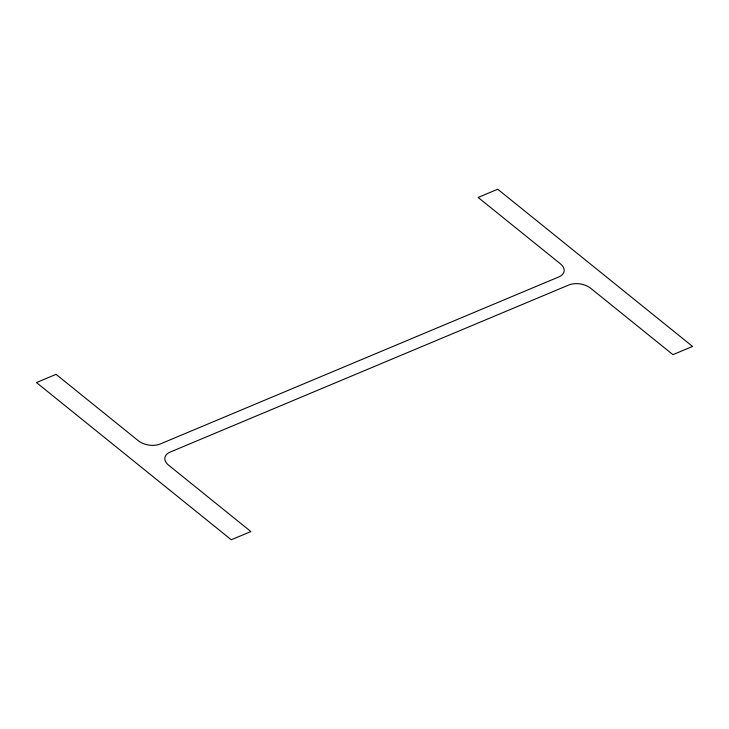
<?xml version="1.0" encoding="UTF-8"?>
<svg xmlns="http://www.w3.org/2000/svg" width="729" height="729" viewBox="0 0 729 729"><rect width="100%" height="100%" fill="white"/><g stroke="black" fill="none" stroke-linecap="round" stroke-linejoin="round"><path stroke-width="1.09" d="M56.051 374.351L36.45 382.57L231.266 539.77L250.876 531.559L168.59 465.157A15.61 9.304 9.4 0 1 170.167 452.08L568.83 284.984A15.61 9.304 9.4 0 1 590.654 288.247L672.949 354.649L692.55 346.43L497.734 189.23L478.124 197.441L560.41 263.843A15.61 9.304 9.4 0 1 558.833 276.92L160.17 444.016A15.61 9.304 9.4 0 1 138.346 440.753L56.051 374.351"/></g></svg>
